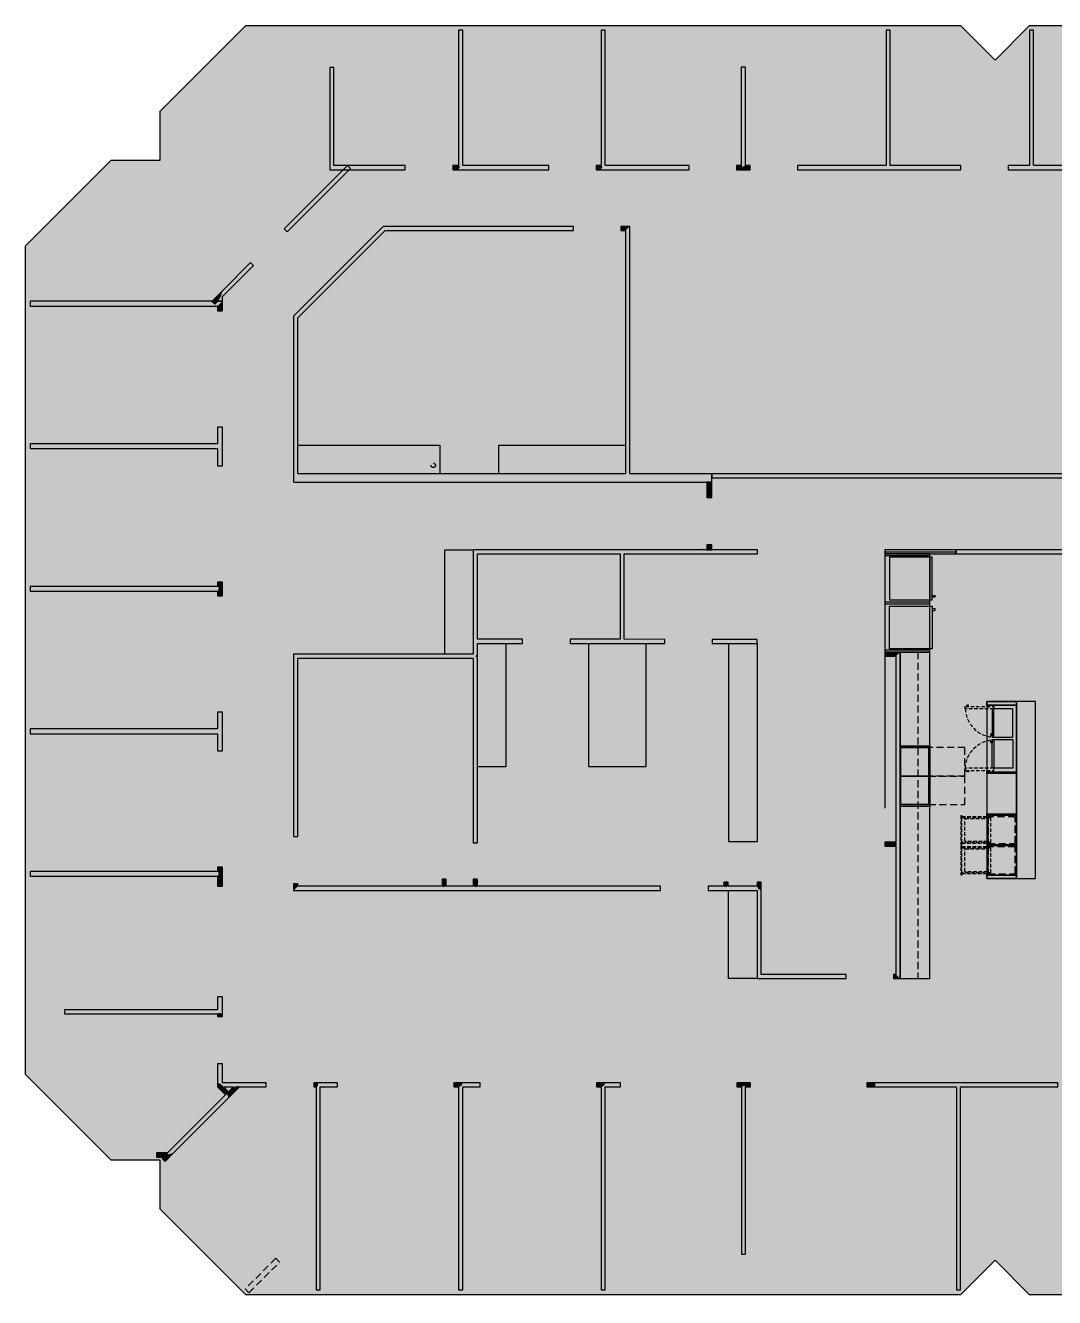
# Model space of a CAD drawing. Header units: inches. Extents: x -185 to 3066, y -860 to 1071.
# Drawn here: x -185 to 682, y 0 to 1071 of the extents above; entities that cross this region are included whole.
import ezdxf

# ---------------------------------------------------------------- set-up
doc = ezdxf.new("R2010")
doc.units = ezdxf.units.IN
doc.header["$LTSCALE"] = 96
doc.header["$MEASUREMENT"] = 0
doc.linetypes.add('Dashed', pattern=[0.75, 0.5, -0.25])
doc.linetypes.add('HIDDEN4', pattern=[0.09375, 0.0625, -0.03125])
for name, color, linetype in [('A-Flor-Case-Exst', 235, 'Continuous'), ('A-Flor-Case-Neww', 3, 'Continuous'), ('A-Flor-Eqpm', 94, 'Continuous'), ('A-hatch', 253, 'Continuous'), ('A-Wall-Demo', 7, 'HIDDEN4'), ('A-Wall-Exst', 3, 'Continuous'), ('A-Wall-Patt', 1, 'Continuous')]:
    doc.layers.add(name, color=color, linetype=linetype)
doc.layers.add('Furniture-Main', color=43, linetype='Continuous', lineweight=15)
doc.linetypes.add('FENCELINE2', pattern='A,0.25,-0.1,[132,ltypeshp.shx,S=0.1,R=0,X=-0.1,Y=0],-0.1,1', length=1.45)

# ---------------------------------------------------------------- blocks, each defined once
blk = doc.blocks.new('equip_dishwasher')
at = {"color": 15, "linetype": 'HIDDEN4'}
blk.add_lwpolyline([(12, 23.5), (12, 54), (-12, 54), (-12, 23.5)], close=True, dxfattribs=at)
at = {"linetype": 'Dashed'}
blk.add_lwpolyline([(-12, 23.5), (12, 23.5), (12, 0), (-12, 0)], close=True, dxfattribs=at)
blk.add_lwpolyline([(-11.5, 23.5), (-11.5, 24.5), (11.5, 24.5), (11.5, 23.5)], dxfattribs=at)
blk = doc.blocks.new('equip_microwave')
blk.add_line((-11, 16), (13, 16))
at = {"color": 15, "linetype": 'HIDDEN4', "ltscale": 0.5}
blk.add_lwpolyline([(15, 16), (13, 16), (13, 40), (15, 40)], close=True, dxfattribs=at)
blk.add_lwpolyline([(15.9, 38.7), (15, 38.7), (15, 37.2), (15.9, 37.2, 0.355757)], format="xyb", close=True, dxfattribs=at)
blk.add_lwpolyline([(-11, 0), (13, 0), (13, 17.5), (-11, 17.5)], close=True)
blk.add_lwpolyline([(-9.8, 18.4), (-9.8, 17.5), (-8.2, 17.5), (-8.2, 18.4, 0.355757)], format="xyb", close=True)
blk.add_arc((14, 15), 25, 92.2357, 177.7643, dxfattribs=at)
blk = doc.blocks.new('TR BUYGREEN 26GAL')
at = {"color": 15, "linetype": 'HIDDEN4', "ltscale": 0.5}
for p, q in [((343.8, 922.2), (344.8, 922.2)), ((343.8, 922.2), (343.8, 897.7)), ((344.8, 922.2), (344.8, 921.2)), ((365.8, 921.2), (344.8, 921.2)), ((343.8, 897.7), (344.8, 897.7)), ((344.8, 898.7), (344.8, 897.7)), ((365.8, 898.7), (344.8, 898.7))]:
    blk.add_line(p, q, dxfattribs=at)
blk.add_lwpolyline([(344.8, 920.4), (368.8, 920.4), (368.8, 899.4), (344.8, 899.4)], close=True, dxfattribs=at)
blk.add_lwpolyline([(347.6, 919.7), (366.3, 919.7, -0.414214), (366.7, 919.3), (366.7, 900.6, -0.414214), (366.3, 900.2), (347.6, 900.2, -0.414214), (347.2, 900.6), (347.2, 919.3, -0.414214)], format="xyb", close=True, dxfattribs=at)
at = {"linetype": 'HIDDEN4'}
blk.add_lwpolyline([(366.8, 921.2), (366.8, 898.7), (389.8, 898.7), (389.8, 921.2)], close=True, dxfattribs=at)
at = {"layer": 'DefPoints'}
blk.add_lwpolyline([(365.8, 922.2), (365.8, 897.7), (390.8, 897.7), (390.8, 922.2)], close=True, dxfattribs=at)
blk = doc.blocks.new('equip_ref_single')
blk.add_line((3.6, 34), (39.4, 34))
blk.add_lwpolyline([(3.6, 0), (39.4, 0), (39.4, 36), (3.6, 36)], close=True)
blk.add_lwpolyline([(35.8, 36), (35.8, 37.9, -1), (37.3, 37.9), (37.3, 36)], format="xyb")
blk = doc.blocks.new('*U64')
at = {"layer": 'A-Wall-Patt', "linetype": 'Continuous', "lineweight": -3}
for points in [[(0, 4), (0, 0), (4, 0), (4, 4)], [(44, 4), (44, 0), (57, 0), (57, 4)]]:
    blk.add_hatch(color=5, dxfattribs=at).paths.add_polyline_path(points, flags=0)
at = {"layer": 'A-Wall-Exst', "color": 3, "linetype": 'Continuous', "lineweight": -3}
for p, q in [((0, 4), (0, 0)), ((4, 4), (0, 4)), ((0, 0), (4, 0)), ((4, 0), (4, 4)), ((44, 4), (44, 0)), ((57, 4), (44, 4)), ((44, 0), (57, 0)), ((57, 0), (57, 4))]:
    blk.add_line(p, q, dxfattribs=at)
blk = doc.blocks.new('*U65')
at = {"layer": 'A-Wall-Patt', "linetype": 'Continuous', "lineweight": -3}
blk.add_hatch(color=5, dxfattribs=at).paths.add_polyline_path([(0, 3.5), (0, 0), (114, 0), (114.9, 1.2), (114, 3.5)], flags=0)
at = {"layer": 'A-Wall-Exst', "color": 3, "linetype": 'Continuous', "lineweight": -3}
for p, q in [((0, 3.5), (0, 0)), ((114, 3.5), (0, 3.5)), ((0, 0), (114, 0))]:
    blk.add_line(p, q, dxfattribs=at)
blk = doc.blocks.new('*U66')
at = {"layer": 'A-Wall-Patt', "linetype": 'Continuous', "lineweight": -3}
blk.add_hatch(color=5, dxfattribs=at).paths.add_polyline_path([(0, 3.5), (0, 0), (114, 0), (114.9, 1.2), (114, 3.5)], flags=0)
at = {"layer": 'A-Wall-Exst', "color": 3, "linetype": 'Continuous', "lineweight": -3}
for p, q in [((0, 3.5), (0, 0)), ((114, 3.5), (0, 3.5)), ((0, 0), (114, 0))]:
    blk.add_line(p, q, dxfattribs=at)
blk = doc.blocks.new('*U67')
at = {"layer": 'A-Wall-Patt', "linetype": 'Continuous', "lineweight": -3}
blk.add_hatch(color=5, dxfattribs=at).paths.add_polyline_path([(1.4, 3.5), (0, 0), (139.8, 0), (132.8, 3.5)], flags=0)
at = {"layer": 'A-Wall-Exst', "color": 3, "linetype": 'Continuous', "lineweight": -3}
for p, q in [((132.8, 3.5), (1.4, 3.5)), ((0, 0), (139.8, 0))]:
    blk.add_line(p, q, dxfattribs=at)
blk = doc.blocks.new('*U68')
at = {"layer": 'A-Wall-Patt', "linetype": 'Continuous', "lineweight": -3}
for points in [[(0, 7), (0, 0), (68.9, 0), (70.1, 2), (68.9, 7)], [(68.9, 7), (70.1, 2), (72.4, 0), (348.5, 0), (352, 7)]]:
    blk.add_hatch(color=5, dxfattribs=at).paths.add_polyline_path(points, flags=0)
at = {"layer": 'A-Wall-Exst', "color": 3, "linetype": 'Continuous', "lineweight": -3}
for p, q in [((0, 7), (0, 0)), ((68.9, 7), (0, 7)), ((0, 0), (68.9, 0)), ((352, 7), (68.9, 7)), ((72.4, 0), (348.5, 0))]:
    blk.add_line(p, q, dxfattribs=at)
blk = doc.blocks.new('*U86')
at = {"layer": 'A-Wall-Patt', "linetype": 'Continuous', "lineweight": -3}
blk.add_hatch(color=5, dxfattribs=at).paths.add_polyline_path([(0, 3.5), (0, 0), (82.8, 0), (83.7, 1.2), (82.8, 3.5)], flags=0)
at = {"layer": 'A-Wall-Exst', "color": 3, "linetype": 'Continuous', "lineweight": -3}
for p, q in [((0, 3.5), (0, 0)), ((82.8, 3.5), (0, 3.5)), ((0, 0), (82.8, 0))]:
    blk.add_line(p, q, dxfattribs=at)
blk = doc.blocks.new('*U87')
at = {"layer": 'A-Wall-Patt', "linetype": 'Continuous', "lineweight": -3}
blk.add_hatch(color=5, dxfattribs=at).paths.add_polyline_path([(0, 3.5), (0, 0), (114, 0), (114.9, 1.2), (114, 3.5)], flags=0)
at = {"layer": 'A-Wall-Exst', "color": 3, "linetype": 'Continuous', "lineweight": -3}
for p, q in [((0, 3.5), (0, 0)), ((114, 3.5), (0, 3.5)), ((0, 0), (114, 0))]:
    blk.add_line(p, q, dxfattribs=at)
blk = doc.blocks.new('*U88')
at = {"layer": 'A-Wall-Patt', "linetype": 'Continuous', "lineweight": -3}
blk.add_hatch(color=5, dxfattribs=at).paths.add_polyline_path([(0, 3.5), (0, 0), (114, 0), (114.9, 1.2), (114, 3.5)], flags=0)
at = {"layer": 'A-Wall-Exst', "color": 3, "linetype": 'Continuous', "lineweight": -3}
for p, q in [((0, 3.5), (0, 0)), ((114, 3.5), (0, 3.5)), ((0, 0), (114, 0))]:
    blk.add_line(p, q, dxfattribs=at)
blk = doc.blocks.new('*U89')
at = {"layer": 'A-Wall-Demo', "color": 7, "linetype": 'HIDDEN4', "lineweight": -3}
for p, q in [((0, 3.5), (0, 0)), ((0.5, 3.5), (0, 3.5)), ((0, 0), (4, 0))]:
    blk.add_line(p, q, dxfattribs=at)
blk = doc.blocks.new('*U90')
at = {"layer": 'A-Wall-Patt', "linetype": 'Continuous', "lineweight": -3}
blk.add_hatch(color=5, dxfattribs=at).paths.add_polyline_path([(1.4, 3.5), (0, 0), (106.8, 0), (105.3, 3.5)], flags=0)
at = {"layer": 'A-Wall-Exst', "color": 3, "linetype": 'Continuous', "lineweight": -3}
for p, q in [((0, 0), (106.8, 0)), ((105.3, 3.5), (1.4, 3.5))]:
    blk.add_line(p, q, dxfattribs=at)
blk = doc.blocks.new('*U91')
at = {"layer": 'A-Wall-Patt', "linetype": 'Continuous', "lineweight": -3}
for points in [[(0, 3.5), (0, 0), (75.5, 0), (75.5, 3.5)], [(115.5, 3.5), (115.5, 0), (149, 0), (153.2, 2.5), (152.5, 3.5)], [(157.4, 3.5), (153.2, 2.5), (149, 0), (161.7, 0), (161.7, 3.5)]]:
    blk.add_hatch(color=5, dxfattribs=at).paths.add_polyline_path(points, flags=0)
at = {"layer": 'A-Wall-Exst', "color": 3, "linetype": 'Continuous', "lineweight": -3}
for p, q in [((0, 3.5), (0, 0)), ((75.5, 3.5), (0, 3.5)), ((75.5, 0), (75.5, 3.5)), ((115.5, 3.5), (115.5, 0)), ((152.5, 3.5), (115.5, 3.5)), ((115.5, 0), (149, 0)), ((149, 0), (161.7, 0)), ((161.7, 3.5), (157.4, 3.5)), ((161.7, 0), (161.7, 3.5)), ((0, 0), (75.5, 0))]:
    blk.add_line(p, q, dxfattribs=at)
blk = doc.blocks.new('*U93')
at = {"layer": 'A-Wall-Patt', "linetype": 'Continuous', "lineweight": -3}
for points in [[(0, 3.5), (-1.2, 2.6), (0, 0), (128.6, 0), (128.6, 3.5)], [(168.6, 3.5), (168.6, 0), (172.6, 0), (174.9, 0.9), (176.1, 3.5)], [(176.1, 3.5), (174.9, 0.9), (176.1, 0), (180.1, 0), (180.1, 3.5)], [(220.1, 3.5), (220.1, 0), (291.1, 0), (293.4, 0.9), (294.6, 3.5)], [(294.6, 3.5), (293.4, 0.9), (294.6, 0), (298.6, 0), (298.6, 3.5)], [(338.6, 3.5), (338.6, 0), (412.2, 0), (414.6, 0.9), (415.7, 3.5)], [(415.7, 3.5), (414.6, 0.9), (415.7, 0), (488.2, 0), (488.2, 3.5)], [(528.2, 3.5), (528.2, 0), (532.2, 0), (534.6, 0.9), (535.7, 3.5)], [(535.7, 3.5), (534.6, 0.9), (535.7, 0), (539.7, 0), (539.7, 3.5)], [(579.7, 3.5), (579.7, 0), (652.2, 0), (654.6, 0.9), (655.7, 3.5)], [(655.7, 3.5), (654.6, 0.9), (655.7, 0), (659.7, 0), (659.7, 3.5)], [(699.7, 3.5), (699.7, 0), (772.2, 0), (774.6, 0.9), (775.7, 3.5)], [(775.7, 3.5), (774.6, 0.9), (775.7, 0), (849.3, 0), (849.3, 3.5)], [(889.3, 3.5), (889.3, 0), (893.3, 0), (895.7, 0.9), (896.8, 3.5)], [(896.8, 3.5), (895.7, 0.9), (896.8, 0), (900.8, 0), (900.8, 3.5)], [(940.8, 3.5), (940.8, 0), (1011.5, 0), (1013.8, 0.9), (1015, 3.5)], [(1015, 3.5), (1013.8, 0.9), (1015, 0), (1032.8, 0), (1032.8, 3.5)], [(1072.8, 3.5), (1072.8, 0), (1132.2, 0), (1134.6, 0.9), (1135.7, 3.5)], [(1135.7, 3.5), (1134.6, 0.9), (1135.7, 0), (1210.2, 0), (1210.2, 3.5)], [(1250.2, 3.5), (1250.2, 0), (1254.2, 0), (1256.5, 0.9), (1257.7, 3.5)], [(1257.7, 3.5), (1256.5, 0.9), (1257.7, 0), (1261.7, 0), (1261.7, 3.5)], [(1301.7, 3.5), (1301.7, 0), (1372.3, 0), (1374.6, 0.9), (1375.8, 3.5)], [(1375.8, 3.5), (1374.6, 0.9), (1375.8, 0), (1379.8, 0), (1379.8, 3.5)], [(1419.8, 3.5), (1419.8, 0), (1492.3, 0), (1494.6, 0.9), (1495.8, 3.5)], [(1495.8, 3.5), (1494.6, 0.9), (1495.8, 0), (1500.7, 0), (1500.7, 3.5)], [(1540.7, 3.5), (1540.7, 0), (1600.8, 0), (1604.3, 3.5)]]:
    blk.add_hatch(color=5, dxfattribs=at).paths.add_polyline_path(points, flags=0)
at = {"layer": 'A-Wall-Exst', "color": 3, "linetype": 'Continuous', "lineweight": -3}
for p, q in [((128.6, 3.5), (0, 3.5)), ((0, 0), (128.6, 0)), ((128.6, 0), (128.6, 3.5)), ((168.6, 3.5), (168.6, 0)), ((176.1, 3.5), (168.6, 3.5)), ((168.6, 0), (172.6, 0)), ((180.1, 3.5), (176.1, 3.5)), ((176.1, 0), (180.1, 0)), ((180.1, 0), (180.1, 3.5)), ((220.1, 3.5), (220.1, 0)), ((294.6, 3.5), (220.1, 3.5)), ((220.1, 0), (291.1, 0)), ((298.6, 3.5), (294.6, 3.5)), ((294.6, 0), (298.6, 0)), ((298.6, 0), (298.6, 3.5)), ((338.6, 3.5), (338.6, 0)), ((415.7, 3.5), (338.6, 3.5)), ((338.6, 0), (412.2, 0)), ((488.2, 3.5), (415.7, 3.5)), ((415.7, 0), (488.2, 0)), ((488.2, 0), (488.2, 3.5)), ((528.2, 3.5), (528.2, 0)), ((535.7, 3.5), (528.2, 3.5)), ((528.2, 0), (532.2, 0)), ((539.7, 3.5), (535.7, 3.5)), ((535.7, 0), (539.7, 0)), ((539.7, 0), (539.7, 3.5)), ((579.7, 3.5), (579.7, 0)), ((655.7, 3.5), (579.7, 3.5)), ((579.7, 0), (652.2, 0)), ((659.7, 3.5), (655.7, 3.5)), ((659.7, 0), (659.7, 3.5)), ((699.7, 3.5), (699.7, 0)), ((775.7, 3.5), (699.7, 3.5)), ((699.7, 0), (772.2, 0)), ((849.3, 3.5), (775.7, 3.5)), ((775.7, 0), (849.3, 0)), ((849.3, 0), (849.3, 3.5)), ((889.3, 3.5), (889.3, 0)), ((896.8, 3.5), (889.3, 3.5)), ((889.3, 0), (893.3, 0)), ((900.8, 3.5), (896.8, 3.5)), ((896.8, 0), (900.8, 0)), ((900.8, 0), (900.8, 3.5)), ((940.8, 3.5), (940.8, 0)), ((1015, 3.5), (940.8, 3.5)), ((940.8, 0), (1011.5, 0)), ((1032.8, 3.5), (1015, 3.5)), ((1015, 0), (1032.8, 0)), ((1032.8, 0), (1032.8, 3.5)), ((1072.8, 3.5), (1072.8, 0)), ((1135.7, 3.5), (1072.8, 3.5)), ((1072.8, 0), (1132.2, 0)), ((1210.2, 3.5), (1135.7, 3.5)), ((1135.7, 0), (1210.2, 0)), ((1210.2, 0), (1210.2, 3.5)), ((1250.2, 3.5), (1250.2, 0)), ((1257.7, 3.5), (1250.2, 3.5)), ((1250.2, 0), (1254.2, 0)), ((1261.7, 3.5), (1257.7, 3.5)), ((1257.7, 0), (1261.7, 0)), ((1261.7, 0), (1261.7, 3.5)), ((1301.7, 3.5), (1301.7, 0)), ((1375.8, 3.5), (1301.7, 3.5)), ((1301.7, 0), (1372.3, 0)), ((1379.8, 3.5), (1375.8, 3.5)), ((1375.8, 0), (1379.8, 0)), ((1379.8, 0), (1379.8, 3.5)), ((1419.8, 3.5), (1419.8, 0)), ((1495.8, 3.5), (1419.8, 3.5)), ((1419.8, 0), (1492.3, 0)), ((1500.7, 3.5), (1495.8, 3.5)), ((1495.8, 0), (1500.7, 0)), ((1500.7, 0), (1500.7, 3.5)), ((1540.7, 3.5), (1540.7, 0)), ((1604.3, 3.5), (1540.7, 3.5)), ((1540.7, 0), (1600.8, 0)), ((655.7, 0), (659.7, 0))]:
    blk.add_line(p, q, dxfattribs=at)
blk = doc.blocks.new('*U95')
at = {"layer": 'A-Wall-Patt', "linetype": 'Continuous', "lineweight": -3}
blk.add_hatch(color=5, dxfattribs=at).paths.add_polyline_path([(0, 3.5), (-2, 1.2), (0, 0), (208.3, 0), (204.8, 3.5)], flags=0)
at = {"layer": 'A-Wall-Exst', "color": 3, "linetype": 'Continuous', "lineweight": -3}
for p, q in [((204.8, 3.5), (0, 3.5)), ((0, 0), (208.3, 0))]:
    blk.add_line(p, q, dxfattribs=at)
blk = doc.blocks.new('*U96')
at = {"layer": 'A-Wall-Patt', "linetype": 'Continuous', "lineweight": -3}
for points in [[(3.5, 3.5), (0, 0), (7.5, 0), (7.5, 3.5)], [(47.5, 3.5), (47.5, 0), (207.6, 0), (206.2, 3.5)]]:
    blk.add_hatch(color=5, dxfattribs=at).paths.add_polyline_path(points, flags=0)
at = {"layer": 'A-Wall-Exst', "color": 3, "linetype": 'Continuous', "lineweight": -3}
for p, q in [((0, 0), (7.5, 0)), ((7.5, 3.5), (3.5, 3.5)), ((7.5, 0), (7.5, 3.5)), ((47.5, 3.5), (47.5, 0)), ((206.2, 3.5), (47.5, 3.5)), ((47.5, 0), (207.6, 0))]:
    blk.add_line(p, q, dxfattribs=at)
blk = doc.blocks.new('*U97')
at = {"layer": 'A-Wall-Patt', "linetype": 'Continuous', "lineweight": -3}
blk.add_hatch(color=5, dxfattribs=at).paths.add_polyline_path([(-3.5, 3.5), (0, 0), (82.555125, 0), (82.555125, 3.5)], flags=0)
at = {"layer": 'A-Wall-Exst', "color": 3, "linetype": 'Continuous', "lineweight": -3}
for p, q in [((82.555125, 3.5), (-3.5, 3.5)), ((0, 0), (82.555125, 0)), ((82.555125, 0), (82.555125, 3.5))]:
    blk.add_line(p, q, dxfattribs=at)
blk = doc.blocks.new('*U127')
at = {"layer": 'A-Wall-Exst', "color": 6, "linetype": 'Continuous', "lineweight": -3}
for p, q in [((0, 3.5), (0, 0)), ((60.2, 3.5), (0, 3.5)), ((60.2, 0), (60.2, 3.5)), ((0, 0), (60.2, 0))]:
    blk.add_line(p, q, dxfattribs=at)
at = {"layer": 'A-Wall-Patt', "color": 2, "linetype": 'FENCELINE2', "lineweight": -3, "ltscale": 0.075}
blk.add_line((0, 1.7), (60.2, 1.7), dxfattribs=at)
blk = doc.blocks.new('*U136')
at = {"layer": 'A-Wall-Patt', "linetype": 'Continuous', "lineweight": -3}
for points in [[(3.5, 3.5), (0, 0), (204, 0), (205.8, 1.8), (204, 3.5)], [(207.5, 3.5), (205.8, 1.8), (207.5, 0), (451.7, 0), (451.7, 3.5)]]:
    blk.add_hatch(color=5, dxfattribs=at).paths.add_polyline_path(points, flags=0)
at = {"layer": 'A-Wall-Exst', "color": 3, "linetype": 'Continuous', "lineweight": -3}
for p, q in [((0, 0), (204, 0)), ((204, 3.5), (3.5, 3.5)), ((451.7, 3.5), (207.5, 3.5)), ((207.5, 0), (451.7, 0)), ((451.7, 0), (451.7, 3.5))]:
    blk.add_line(p, q, dxfattribs=at)
blk = doc.blocks.new('*U140')
at = {"layer": 'A-Wall-Patt', "linetype": 'Continuous', "lineweight": -3}
blk.add_hatch(color=5, dxfattribs=at).paths.add_polyline_path([(0, 3.5), (0, 0), (998.125, 0), (998.125, 3.5)], flags=0)
at = {"layer": 'A-Wall-Exst', "color": 3, "linetype": 'Continuous', "lineweight": -3}
for p, q in [((0, 3.5), (0, 0)), ((998.125, 3.5), (0, 3.5)), ((0, 0), (998.125, 0)), ((998.125, 0), (998.125, 3.5))]:
    blk.add_line(p, q, dxfattribs=at)
blk = doc.blocks.new('*U143')
at = {"layer": 'A-Wall-Patt', "linetype": 'Continuous', "lineweight": -3}
blk.add_hatch(color=5, dxfattribs=at).paths.add_polyline_path([(3.5, 3.5), (0, 0), (9.5, 0), (10.3, 1.2), (9.5, 3.5)], flags=0)
at = {"layer": 'A-Wall-Exst', "color": 3, "linetype": 'Continuous', "lineweight": -3}
for p, q in [((0, 0), (9.5, 0)), ((9.5, 3.5), (3.5, 3.5))]:
    blk.add_line(p, q, dxfattribs=at)
blk = doc.blocks.new('*U144')
at = {"layer": 'A-Wall-Patt', "linetype": 'Continuous', "lineweight": -3}
blk.add_hatch(color=5, dxfattribs=at).paths.add_polyline_path([(0, 0), (0, -3.5), (5.8, -3.5), (9.4, -1.2), (9.3, 0)], flags=0)
at = {"layer": 'A-Wall-Exst', "color": 3, "linetype": 'Continuous', "lineweight": -3}
for p, q in [((0, 0), (0, -3.5)), ((9.3, 0), (0, 0)), ((0, -3.5), (5.8, -3.5))]:
    blk.add_line(p, q, dxfattribs=at)
blk = doc.blocks.new('*U145')
at = {"layer": 'A-Wall-Patt', "linetype": 'Continuous', "lineweight": -3}
for points in [[(0, 3.5), (0, 0), (10, 0), (5.9, 2.5), (1.6, 3.5)], [(6.5, 3.5), (5.9, 2.5), (10, 0), (75.7, 0), (76.8, 2.6), (75.7, 3.5)], [(79.2, 3.5), (76.8, 2.6), (75.7, 0), (88.6, 0), (88.8, 1.2), (85.2, 3.5)]]:
    blk.add_hatch(color=5, dxfattribs=at).paths.add_polyline_path(points, flags=0)
at = {"layer": 'A-Wall-Exst', "color": 3, "linetype": 'Continuous', "lineweight": -3}
for p, q in [((0, 3.5), (0, 0)), ((1.6, 3.5), (0, 3.5)), ((0, 0), (10, 0)), ((75.7, 3.5), (6.5, 3.5)), ((10, 0), (75.7, 0)), ((75.7, 0), (88.6, 0)), ((85.2, 3.5), (79.2, 3.5))]:
    blk.add_line(p, q, dxfattribs=at)
blk = doc.blocks.new('*U146')
at = {"layer": 'A-Wall-Patt', "linetype": 'Continuous', "lineweight": -3}
for points in [[(0, 3.5), (0, 0), (16.3, 0), (16.3, 2.6), (14.5, 3.5)], [(18, 3.5), (16.3, 2.6), (16.3, 0), (20, 0), (20, 3.5)], [(60, 3.5), (60, 0), (79, 0), (83.2, 2.5), (82.5, 3.5)], [(87.5, 3.5), (83.2, 2.5), (79, 0), (96.9, 0), (97.9, 1.2), (95.9, 3.5)]]:
    blk.add_hatch(color=5, dxfattribs=at).paths.add_polyline_path(points, flags=0)
at = {"layer": 'A-Wall-Exst', "color": 3, "linetype": 'Continuous', "lineweight": -3}
for p, q in [((0, 3.5), (0, 0)), ((14.5, 3.5), (0, 3.5)), ((0, 0), (16.3, 0)), ((20, 3.5), (18, 3.5)), ((20, 0), (20, 3.5)), ((60, 3.5), (60, 0)), ((82.5, 3.5), (60, 3.5)), ((95.9, 3.5), (87.5, 3.5)), ((16.3, 0), (20, 0)), ((60, 0), (79, 0)), ((79, 0), (96.9, 0))]:
    blk.add_line(p, q, dxfattribs=at)
blk = doc.blocks.new('*U147')
at = {"layer": 'A-Wall-Patt', "linetype": 'Continuous', "lineweight": -3}
for points in [[(0, 0), (0, -4), (11, -4), (13.3, -3), (14.5, 0)], [(14.5, 0), (13.3, -3), (14.5, -4), (16.5, -4), (16.5, 0)], [(56.5, 0), (56.5, -4), (72.4, -4), (73.6, -1), (72.4, 0)], [(75.9, 1), (73.6, -1), (72.4, -4), (75.9, -4), (75.9, 1)]]:
    blk.add_hatch(color=5, dxfattribs=at).paths.add_polyline_path(points, flags=0)
at = {"layer": 'A-Wall-Exst', "color": 3, "linetype": 'Continuous', "lineweight": -3}
for p, q in [((0, 0), (0, -4)), ((14.5, 0), (0, 0)), ((16.5, 0), (14.5, 0)), ((16.5, -4), (16.5, 0)), ((56.5, 0), (56.5, -4)), ((72.4, 0), (56.5, 0)), ((0, -4), (11, -4)), ((14.5, -4), (16.5, -4)), ((56.5, -4), (72.4, -4)), ((72.4, -4), (75.9, -4))]:
    blk.add_line(p, q, dxfattribs=at)
blk = doc.blocks.new('*U148')
at = {"layer": 'A-Wall-Patt', "linetype": 'Continuous', "lineweight": -3}
blk.add_hatch(color=5, dxfattribs=at).paths.add_polyline_path([(0, 1.75), (0, -1.75), (171, -1.75), (171.875, 0), (171, 1.75)], flags=0)
at = {"layer": 'A-Wall-Exst', "color": 3, "linetype": 'Continuous', "lineweight": -3}
for p, q in [((0, 1.75), (0, -1.75)), ((171, 1.75), (0, 1.75)), ((0, -1.75), (171, -1.75))]:
    blk.add_line(p, q, dxfattribs=at)
blk = doc.blocks.new('*U149')
at = {"layer": 'A-Wall-Patt', "linetype": 'Continuous', "lineweight": -3}
blk.add_hatch(color=5, dxfattribs=at).paths.add_polyline_path([(0, 3.5), (0, 0), (9.5, 0), (10.4, 1.2), (9.5, 3.5)], flags=0)
at = {"layer": 'A-Wall-Exst', "color": 3, "linetype": 'Continuous', "lineweight": -3}
for p, q in [((0, 3.5), (0, 0)), ((9.5, 3.5), (0, 3.5)), ((0, 0), (9.5, 0))]:
    blk.add_line(p, q, dxfattribs=at)
blk = doc.blocks.new('*U150')
at = {"layer": 'A-Wall-Patt', "linetype": 'Continuous', "lineweight": -3}
for points in [[(0, 0), (0, -3.5), (3.6, -3.5), (5.9, -2.6), (7.1, 0)], [(7.1, 0), (5.9, -2.6), (7.1, -3.5), (81.3, -3.5), (77.8, 0)]]:
    blk.add_hatch(color=5, dxfattribs=at).paths.add_polyline_path(points, flags=0)
at = {"layer": 'A-Wall-Exst', "color": 3, "linetype": 'Continuous', "lineweight": -3}
for p, q in [((0, 0), (0, -3.5)), ((7.1, 0), (0, 0)), ((77.8, 0), (7.1, 0)), ((0, -3.5), (3.6, -3.5)), ((7.1, -3.5), (81.3, -3.5))]:
    blk.add_line(p, q, dxfattribs=at)
blk = doc.blocks.new('*U151')
at = {"layer": 'A-Wall-Patt', "linetype": 'Continuous', "lineweight": -3}
blk.add_hatch(color=5, dxfattribs=at).paths.add_polyline_path([(0, 3.5), (0, 0), (3.6, 0), (4.4, 1.2), (3.6, 3.5)], flags=0)
at = {"layer": 'A-Wall-Exst', "color": 3, "linetype": 'Continuous', "lineweight": -3}
for p, q in [((0, 3.5), (0, 0)), ((3.6, 3.5), (0, 3.5)), ((0, 0), (3.6, 0))]:
    blk.add_line(p, q, dxfattribs=at)
blk = doc.blocks.new('*U156')
at = {"layer": 'A-Wall-Patt', "linetype": 'Continuous', "lineweight": -3}
for points in [[(0, 0), (3.5, -3.5), (5.5, -3.5), (5.5, 0)], [(45.5, 0), (45.5, -3.5), (195.5, -3.5), (199, 0)]]:
    blk.add_hatch(color=5, dxfattribs=at).paths.add_polyline_path(points, flags=0)
at = {"layer": 'A-Wall-Exst', "color": 3, "linetype": 'Continuous', "lineweight": -3}
for p, q in [((5.5, 0), (0, 0)), ((5.5, -3.5), (5.5, 0)), ((45.5, 0), (45.5, -3.5)), ((199, 0), (45.5, 0)), ((3.5, -3.5), (5.5, -3.5)), ((45.5, -3.5), (195.5, -3.5))]:
    blk.add_line(p, q, dxfattribs=at)
blk = doc.blocks.new('*U157')
at = {"layer": 'A-Wall-Patt', "linetype": 'Continuous', "lineweight": -3}
for points in [[(0, 3.5), (0, 0), (0, 0), (1.8, 1.8), (0, 3.5)], [(3.5, 3.5), (1.8, 1.8), (3.5, 0), (154.8, 0), (151.3, 3.5)]]:
    blk.add_hatch(color=5, dxfattribs=at).paths.add_polyline_path(points, flags=0)
at = {"layer": 'A-Wall-Exst', "color": 3, "linetype": 'Continuous', "lineweight": -3}
for p, q in [((0, 3.5), (0, 0)), ((0, 3.5), (0, 3.5)), ((0, 0), (0, 0)), ((151.3, 3.5), (3.5, 3.5)), ((3.5, 0), (154.8, 0))]:
    blk.add_line(p, q, dxfattribs=at)
blk = doc.blocks.new('*U158')
at = {"layer": 'A-Wall-Patt', "linetype": 'Continuous', "lineweight": -3}
for points in [[(0, 0), (3.5, -3.5), (5.5, -3.5), (5.5, 0)], [(45.5, 0), (45.5, -3.5), (117, -3.5), (120.5, 0)]]:
    blk.add_hatch(color=5, dxfattribs=at).paths.add_polyline_path(points, flags=0)
at = {"layer": 'A-Wall-Exst', "color": 3, "linetype": 'Continuous', "lineweight": -3}
for p, q in [((5.5, 0), (0, 0)), ((5.5, -3.5), (5.5, 0)), ((45.5, 0), (45.5, -3.5)), ((120.5, 0), (45.5, 0)), ((3.5, -3.5), (5.5, -3.5)), ((45.5, -3.5), (117, -3.5))]:
    blk.add_line(p, q, dxfattribs=at)
blk = doc.blocks.new('*U159')
at = {"layer": 'A-Wall-Patt', "linetype": 'Continuous', "lineweight": -3}
for points in [[(0, 0), (3.5, -3.5), (160, -3.5), (162.3, -2.6), (163.5, 0)], [(163.5, 0), (162.3, -2.6), (163.5, -3.5), (271.5, -3.5), (275, 0)]]:
    blk.add_hatch(color=5, dxfattribs=at).paths.add_polyline_path(points, flags=0)
at = {"layer": 'A-Wall-Exst', "color": 3, "linetype": 'Continuous', "lineweight": -3}
for p, q in [((163.5, 0), (0, 0)), ((275, 0), (163.5, 0)), ((3.5, -3.5), (160, -3.5)), ((163.5, -3.5), (271.5, -3.5))]:
    blk.add_line(p, q, dxfattribs=at)
blk = doc.blocks.new('*U160')
at = {"layer": 'A-Wall-Patt', "linetype": 'Continuous', "lineweight": -3}
blk.add_hatch(color=5, dxfattribs=at).paths.add_polyline_path([(0, 0), (0, -3.5), (9.5, -3.5), (13, 0)], flags=0)
at = {"layer": 'A-Wall-Exst', "color": 3, "linetype": 'Continuous', "lineweight": -3}
for p, q in [((0, 0), (0, -3.5)), ((13, 0), (0, 0)), ((0, -3.5), (9.5, -3.5))]:
    blk.add_line(p, q, dxfattribs=at)
blk = doc.blocks.new('*U161')
at = {"layer": 'A-Wall-Patt', "linetype": 'Continuous', "lineweight": -3}
blk.add_hatch(color=5, dxfattribs=at).paths.add_polyline_path([(4, 0), (3, -1.2), (4, -3.5), (133, -3.5), (133, 0)], flags=0)
at = {"layer": 'A-Wall-Exst', "color": 3, "linetype": 'Continuous', "lineweight": -3}
for p, q in [((133, 0), (4, 0)), ((133, -3.5), (133, 0)), ((4, -3.5), (133, -3.5))]:
    blk.add_line(p, q, dxfattribs=at)
blk = doc.blocks.new('*U170')
at = {"layer": 'A-Wall-Patt', "linetype": 'Continuous', "lineweight": -3}
blk.add_hatch(color=5, dxfattribs=at).paths.add_polyline_path([(0, 1.75), (0, -1.75), (171.001125, -1.75), (171.876125, 0), (171.001125, 1.75)], flags=0)
at = {"layer": 'A-Wall-Exst', "color": 3, "linetype": 'Continuous', "lineweight": -3}
for p, q in [((0, 1.75), (0, -1.75)), ((171.001125, 1.75), (0, 1.75)), ((0, -1.75), (171.001125, -1.75))]:
    blk.add_line(p, q, dxfattribs=at)
blk = doc.blocks.new('*U172')
at = {"layer": 'A-Wall-Patt', "linetype": 'Continuous', "lineweight": -3}
for points in [[(0, 3.5), (0, 0), (69, 0), (70.7, 0.9), (70.7, 3.5)], [(70.7, 3.5), (70.7, 0.9), (72.5, 0), (154.5, 0), (154.5, 3.5)], [(252.5, 3.5), (252.5, 0), (260, 0), (260, 3.5)], [(358, 3.5), (358, 0), (369.8, 0), (371.5, 0.9), (371.5, 3.5)], [(371.5, 3.5), (371.5, 0.9), (373.3, 0), (396.3, 0), (396.3, 3.5)], [(494.3, 3.5), (494.3, 0), (501.8, 0), (501.8, 3.5)], [(588.7, 3.5), (588.7, 0), (607.9, 0), (609.7, 0.9), (609.7, 3.5)], [(609.7, 3.5), (609.7, 0.9), (611.4, 0), (625.2, 0), (625.2, 3.5)], [(723.2, 3.5), (723.2, 0), (729.8, 0), (731.5, 0.9), (731.5, 3.5)], [(828.7, 3.5), (828.7, 0), (849.8, 0), (851.5, 0.9), (851.5, 3.5)], [(851.5, 3.5), (851.5, 0.9), (853.3, 0), (883, 0), (883, 3.5)], [(923, 3.5), (923, 0), (933.9, 0), (937.4, 3.5)]]:
    blk.add_hatch(color=5, dxfattribs=at).paths.add_polyline_path(points, flags=0)
at = {"layer": 'A-Wall-Exst', "color": 3, "linetype": 'Continuous', "lineweight": -3}
for p, q in [((0, 3.5), (0, 0)), ((70.7, 3.5), (0, 3.5)), ((0, 0), (69, 0)), ((154.5, 3.5), (70.7, 3.5)), ((72.5, 0), (154.5, 0)), ((154.5, 0), (154.5, 3.5)), ((252.5, 3.5), (252.5, 0)), ((260, 3.5), (252.5, 3.5)), ((252.5, 0), (260, 0)), ((260, 0), (260, 3.5)), ((358, 3.5), (358, 0)), ((371.5, 3.5), (358, 3.5)), ((358, 0), (369.8, 0)), ((396.3, 3.5), (371.5, 3.5)), ((373.3, 0), (396.3, 0)), ((396.3, 0), (396.3, 3.5)), ((494.3, 3.5), (494.3, 0)), ((501.8, 3.5), (494.3, 3.5)), ((494.3, 0), (501.8, 0)), ((501.8, 0), (501.8, 3.5)), ((588.7, 3.5), (588.7, 0)), ((609.7, 3.5), (588.7, 3.5)), ((588.7, 0), (607.9, 0)), ((625.2, 3.5), (609.7, 3.5)), ((611.4, 0), (625.2, 0)), ((625.2, 0), (625.2, 3.5)), ((723.2, 3.5), (723.2, 0)), ((731.5, 3.5), (723.2, 3.5)), ((723.2, 0), (729.8, 0)), ((828.7, 3.5), (828.7, 0)), ((851.5, 3.5), (828.7, 3.5)), ((828.7, 0), (849.8, 0)), ((883, 3.5), (851.5, 3.5)), ((853.3, 0), (883, 0)), ((883, 0), (883, 3.5)), ((923, 3.5), (923, 0)), ((937.4, 3.5), (923, 3.5)), ((923, 0), (933.9, 0))]:
    blk.add_line(p, q, dxfattribs=at)
blk = doc.blocks.new('*U179')
at = {"layer": 'A-Wall-Patt', "linetype": 'Continuous', "lineweight": -3}
for points in [[(3.5, 0), (2.6, -1.2), (3.5, -3.5), (27.9, -3.5), (30.3, -2.6), (31.4, 0)], [(31.4, 0), (30.3, -2.6), (31.4, -3.5), (44.8, -3.5), (44.8, 0)], [(84.8, 0), (84.8, -3.5), (239, -3.5), (240.1, -2.6), (239, 0)], [(239, 0), (240.1, -2.6), (242.5, -3.5), (265.2, -3.5), (267.5, -2.6), (268.7, 0)], [(268.7, 0), (267.5, -2.6), (268.7, -3.5), (390.3, -3.5), (393.8, 0)]]:
    blk.add_hatch(color=5, dxfattribs=at).paths.add_polyline_path(points, flags=0)
at = {"layer": 'A-Wall-Exst', "color": 3, "linetype": 'Continuous', "lineweight": -3}
for p, q in [((31.4, 0), (3.5, 0)), ((44.8, 0), (31.4, 0)), ((44.8, -3.5), (44.8, 0)), ((84.8, 0), (84.8, -3.5)), ((239, 0), (84.8, 0)), ((268.7, 0), (239, 0)), ((393.8, 0), (268.7, 0)), ((3.5, -3.5), (27.9, -3.5)), ((31.4, -3.5), (44.8, -3.5)), ((84.8, -3.5), (239, -3.5)), ((242.5, -3.5), (265.2, -3.5)), ((268.7, -3.5), (390.3, -3.5))]:
    blk.add_line(p, q, dxfattribs=at)
blk = doc.blocks.new('*U180')
at = {"layer": 'A-Wall-Patt', "linetype": 'Continuous', "lineweight": -3}
blk.add_hatch(color=5, dxfattribs=at).paths.add_polyline_path([(0, 3.5), (0, 0), (6, 0), (6.8, 1.2), (6, 3.5)], flags=0)
at = {"layer": 'A-Wall-Exst', "color": 3, "linetype": 'Continuous', "lineweight": -3}
for p, q in [((0, 3.5), (0, 0)), ((6, 3.5), (0, 3.5)), ((0, 0), (6, 0))]:
    blk.add_line(p, q, dxfattribs=at)
blk = doc.blocks.new('*U181')
at = {"layer": 'A-Wall-Patt', "linetype": 'Continuous', "lineweight": -3}
blk.add_hatch(color=5, dxfattribs=at).paths.add_polyline_path([(0, 0), (0, -3.5), (6, -3.5), (6.8, -1.2), (6, 0)], flags=0)
at = {"layer": 'A-Wall-Exst', "color": 3, "linetype": 'Continuous', "lineweight": -3}
for p, q in [((0, 0), (0, -3.5)), ((6, 0), (0, 0)), ((0, -3.5), (6, -3.5))]:
    blk.add_line(p, q, dxfattribs=at)
blk = doc.blocks.new('*U182')
at = {"layer": 'A-Wall-Patt', "linetype": 'Continuous', "lineweight": -3}
for points in [[(0, 0), (-0.9, -1.2), (0, -3.5), (38, -3.5), (38, 0)], [(123.7, 0), (122.6, -0.9), (123.7, -3.5), (157.7, -3.5), (157.7, 0)], [(197.7, 0), (197.7, -3.5), (235.7, -3.5), (235.7, 0)], [(78, 0), (78, -3.5), (123.7, -3.5), (122.6, -0.9), (120.2, 0)]]:
    blk.add_hatch(color=5, dxfattribs=at).paths.add_polyline_path(points, flags=0)
at = {"layer": 'A-Wall-Exst', "color": 3, "linetype": 'Continuous', "lineweight": -3}
for p, q in [((38, 0), (0, 0)), ((38, -3.5), (38, 0)), ((157.7, 0), (123.7, 0)), ((157.7, -3.5), (157.7, 0)), ((197.7, 0), (197.7, -3.5)), ((235.7, 0), (197.7, 0)), ((235.7, -3.5), (235.7, 0)), ((0, -3.5), (38, -3.5)), ((78, 0), (78, -3.5)), ((120.2, 0), (78, 0)), ((78, -3.5), (123.7, -3.5)), ((123.7, -3.5), (157.7, -3.5)), ((197.7, -3.5), (235.7, -3.5))]:
    blk.add_line(p, q, dxfattribs=at)
blk = doc.blocks.new('*U183')
at = {"layer": 'A-Wall-Patt', "linetype": 'Continuous', "lineweight": -3}
blk.add_hatch(color=5, dxfattribs=at).paths.add_polyline_path([(3.5, 0), (2.6, -1.2), (3.5, -3.5), (75.5, -3.5), (76.4, -1.2), (75.5, 0)], flags=0)
at = {"layer": 'A-Wall-Exst', "color": 3, "linetype": 'Continuous', "lineweight": -3}
for p, q in [((75.5, 0), (3.5, 0)), ((3.5, -3.5), (75.5, -3.5))]:
    blk.add_line(p, q, dxfattribs=at)
blk = doc.blocks.new('*U184')
at = {"layer": 'A-Wall-Patt', "linetype": 'Continuous', "lineweight": -3}
for points in [[(0, 3.5), (0, 0), (112.1, 0), (113.3, 2.6), (112.1, 3.5)], [(115.6, 3.5), (113.3, 2.6), (112.1, 0), (239.3, 0), (235.8, 3.5)]]:
    blk.add_hatch(color=5, dxfattribs=at).paths.add_polyline_path(points, flags=0)
at = {"layer": 'A-Wall-Exst', "color": 3, "linetype": 'Continuous', "lineweight": -3}
for p, q in [((0, 3.5), (0, 0)), ((112.1, 3.5), (0, 3.5)), ((0, 0), (112.1, 0)), ((112.1, 0), (239.3, 0)), ((235.8, 3.5), (115.6, 3.5))]:
    blk.add_line(p, q, dxfattribs=at)
blk = doc.blocks.new('*U185')
at = {"layer": 'A-Wall-Patt', "linetype": 'Continuous', "lineweight": -3}
for points in [[(3.5, 0), (0, -3.5), (75.5, -3.5), (76.7, -0.9), (75.5, 0)], [(79, 0), (76.7, -0.9), (75.5, -3.5), (88, -3.5), (89.7, -1.8), (88, 0)], [(91.5, 0), (89.7, -1.8), (91.5, -3.5), (246.8, -3.5), (246.8, 0)]]:
    blk.add_hatch(color=5, dxfattribs=at).paths.add_polyline_path(points, flags=0)
at = {"layer": 'A-Wall-Exst', "color": 3, "linetype": 'Continuous', "lineweight": -3}
for p, q in [((75.5, 0), (3.5, 0)), ((88, 0), (79, 0)), ((246.8, 0), (91.5, 0)), ((246.8, -3.5), (246.8, 0)), ((0, -3.5), (75.5, -3.5)), ((75.5, -3.5), (88, -3.5)), ((91.5, -3.5), (246.8, -3.5))]:
    blk.add_line(p, q, dxfattribs=at)
blk = doc.blocks.new('*U191')
at = {"layer": 'A-Wall-Patt', "linetype": 'Continuous', "lineweight": -3}
for points in [[(0, 3.5), (0, 0), (6.7, 0), (6.7, 3.5)], [(104.7, 3.5), (104.7, 0), (108.7, 0), (109.9, 2.6), (108.7, 3.5)], [(112.2, 3.5), (109.9, 2.6), (108.7, 0), (116.2, 0), (116.2, 3.5)], [(214.2, 3.5), (214.2, 0), (226.9, 0), (228.1, 2.6), (226.9, 3.5)], [(230.4, 3.5), (228.1, 2.6), (226.9, 0), (234.3, 0), (234.3, 3.5)], [(332.3, 3.5), (332.3, 0), (346.9, 0), (348.1, 2.6), (346.9, 3.5)], [(350.4, 3.5), (348.1, 2.6), (346.9, 0), (354.4, 0), (354.4, 3.5)]]:
    blk.add_hatch(color=5, dxfattribs=at).paths.add_polyline_path(points, flags=0)
at = {"layer": 'A-Wall-Exst', "color": 3, "linetype": 'Continuous', "lineweight": -3}
for p, q in [((0, 3.5), (0, 0)), ((6.7, 3.5), (0, 3.5)), ((0, 0), (6.7, 0)), ((6.7, 0), (6.7, 3.5)), ((104.7, 3.5), (104.7, 0)), ((108.7, 3.5), (104.7, 3.5)), ((104.7, 0), (108.7, 0)), ((108.7, 0), (116.2, 0)), ((116.2, 3.5), (112.2, 3.5)), ((116.2, 0), (116.2, 3.5)), ((214.2, 3.5), (214.2, 0)), ((226.9, 3.5), (214.2, 3.5)), ((214.2, 0), (226.9, 0)), ((226.9, 0), (234.3, 0)), ((234.3, 3.5), (230.4, 3.5)), ((234.3, 0), (234.3, 3.5)), ((332.3, 3.5), (332.3, 0)), ((346.9, 3.5), (332.3, 3.5)), ((332.3, 0), (346.9, 0)), ((346.9, 0), (354.4, 0)), ((354.4, 3.5), (350.4, 3.5)), ((354.4, 0), (354.4, 3.5))]:
    blk.add_line(p, q, dxfattribs=at)
blk = doc.blocks.new('*U205')
at = {"layer": 'A-Wall-Patt', "linetype": 'Continuous', "lineweight": -3}
for points in [[(0, 4), (0, 0), (12.4, 0), (11.1, 3), (8.4, 4)], [(12.4, 4), (11.1, 3), (12.4, 0), (16.1, 0), (16.1, 4)], [(114.1, 4), (114.1, 0), (132.4, 0), (131.1, 3), (128.4, 4)], [(132.4, 4), (131.1, 3), (132.4, 0), (146.5, 0), (146.5, 4)], [(244.5, 4), (244.5, 0), (252.5, 0), (251.1, 3), (248.5, 4)], [(252.5, 4), (251.1, 3), (252.5, 0), (256.1, 0), (256.1, 4)], [(354.1, 4), (354.1, 0), (372.6, 0), (371.2, 3), (368.6, 4)], [(372.6, 4), (371.2, 3), (372.6, 0), (386.6, 0), (386.6, 4)], [(484.6, 4), (484.6, 0), (492.6, 0), (488.6, 4)]]:
    blk.add_hatch(color=5, dxfattribs=at).paths.add_polyline_path(points, flags=0)
at = {"layer": 'A-Wall-Exst', "color": 3, "linetype": 'Continuous', "lineweight": -3}
for p, q in [((0, 4), (0, 0)), ((8.4, 4), (0, 4)), ((0, 0), (12.4, 0)), ((16.1, 4), (12.4, 4)), ((12.4, 0), (16.1, 0)), ((16.1, 0), (16.1, 4)), ((114.1, 4), (114.1, 0)), ((128.4, 4), (114.1, 4)), ((114.1, 0), (132.4, 0)), ((146.5, 4), (132.4, 4)), ((132.4, 0), (146.5, 0)), ((146.5, 0), (146.5, 4)), ((244.5, 4), (244.5, 0)), ((248.5, 4), (244.5, 4)), ((244.5, 0), (252.5, 0)), ((256.1, 4), (252.5, 4)), ((252.5, 0), (256.1, 0)), ((256.1, 0), (256.1, 4)), ((354.1, 4), (354.1, 0)), ((368.6, 4), (354.1, 4)), ((354.1, 0), (372.6, 0)), ((386.6, 4), (372.6, 4)), ((372.6, 0), (386.6, 0)), ((386.6, 0), (386.6, 4)), ((484.6, 4), (484.6, 0)), ((488.6, 4), (484.6, 4)), ((484.6, 0), (492.6, 0))]:
    blk.add_line(p, q, dxfattribs=at)
blk = doc.blocks.new('*U228')
at = {"layer": 'A-Wall-Patt', "linetype": 'Continuous', "lineweight": -3}
blk.add_hatch(color=5, dxfattribs=at).paths.add_polyline_path([(0, 3.5), (0, 0), (171, 0), (171.9, 1.2), (171, 3.5)], flags=0)
at = {"layer": 'A-Wall-Exst', "color": 3, "linetype": 'Continuous', "lineweight": -3}
for p, q in [((0, 3.5), (0, 0)), ((171, 3.5), (0, 3.5)), ((0, 0), (171, 0))]:
    blk.add_line(p, q, dxfattribs=at)
blk = doc.blocks.new('*U229')
at = {"layer": 'A-Wall-Patt', "linetype": 'Continuous', "lineweight": -3}
blk.add_hatch(color=5, dxfattribs=at).paths.add_polyline_path([(0, 3.5), (0, 0), (171, 0), (171.9, 1.2), (171, 3.5)], flags=0)
at = {"layer": 'A-Wall-Exst', "color": 3, "linetype": 'Continuous', "lineweight": -3}
for p, q in [((0, 3.5), (0, 0)), ((171, 3.5), (0, 3.5)), ((0, 0), (171, 0))]:
    blk.add_line(p, q, dxfattribs=at)
blk = doc.blocks.new('*U230')
at = {"layer": 'A-Wall-Patt', "linetype": 'Continuous', "lineweight": -3}
blk.add_hatch(color=5, dxfattribs=at).paths.add_polyline_path([(0, 3.5), (0, 0), (140.8, 0), (141.7, 1.2), (140.8, 3.5)], flags=0)
at = {"layer": 'A-Wall-Exst', "color": 3, "linetype": 'Continuous', "lineweight": -3}
for p, q in [((0, 3.5), (0, 0)), ((140.8, 3.5), (0, 3.5)), ((0, 0), (140.8, 0))]:
    blk.add_line(p, q, dxfattribs=at)
blk = doc.blocks.new('*U284')
at = {"layer": 'A-Wall-Patt', "linetype": 'Continuous', "lineweight": -3}
blk.add_hatch(color=5, dxfattribs=at).paths.add_polyline_path([(4, 4), (3, 1.3), (4, 0), (161.9, 0), (161.9, 4)], flags=0)
at = {"layer": 'A-Wall-Exst', "color": 3, "linetype": 'Continuous', "lineweight": -3}
for p, q in [((161.9, 4), (4, 4)), ((161.9, 0), (161.9, 4)), ((4, 0), (161.9, 0))]:
    blk.add_line(p, q, dxfattribs=at)
blk = doc.blocks.new('*U285')
at = {"layer": 'A-Wall-Patt', "linetype": 'Continuous', "lineweight": -3}
blk.add_hatch(color=5, dxfattribs=at).paths.add_polyline_path([(4, 4), (3, 1.3), (4, 0), (161.9, 0), (161.9, 4)], flags=0)
at = {"layer": 'A-Wall-Exst', "color": 3, "linetype": 'Continuous', "lineweight": -3}
for p, q in [((161.9, 4), (4, 4)), ((161.9, 0), (161.9, 4)), ((4, 0), (161.9, 0))]:
    blk.add_line(p, q, dxfattribs=at)
blk = doc.blocks.new('*U286')
at = {"layer": 'A-Wall-Patt', "linetype": 'Continuous', "lineweight": -3}
blk.add_hatch(color=5, dxfattribs=at).paths.add_polyline_path([(4, 4), (3, 1.3), (4, 0), (161.9, 0), (161.9, 4)], flags=0)
at = {"layer": 'A-Wall-Exst', "color": 3, "linetype": 'Continuous', "lineweight": -3}
for p, q in [((161.9, 4), (4, 4)), ((161.9, 0), (161.9, 4)), ((4, 0), (161.9, 0))]:
    blk.add_line(p, q, dxfattribs=at)
blk = doc.blocks.new('*U287')
at = {"layer": 'A-Wall-Patt', "linetype": 'Continuous', "lineweight": -3}
blk.add_hatch(color=5, dxfattribs=at).paths.add_polyline_path([(4, 4), (3, 1.3), (4, 0), (161.9, 0), (161.9, 4)], flags=0)
at = {"layer": 'A-Wall-Exst', "color": 3, "linetype": 'Continuous', "lineweight": -3}
for p, q in [((161.9, 4), (4, 4)), ((4, 0), (161.9, 0)), ((161.9, 0), (161.9, 4))]:
    blk.add_line(p, q, dxfattribs=at)
blk = doc.blocks.new('*U288')
at = {"layer": 'A-Wall-Patt', "linetype": 'Continuous', "lineweight": -3}
blk.add_hatch(color=5, dxfattribs=at).paths.add_polyline_path([(4, 4), (0, 0), (161.9, 0), (161.9, 4)], flags=0)
at = {"layer": 'A-Wall-Exst', "color": 3, "linetype": 'Continuous', "lineweight": -3}
for p, q in [((0, 0), (161.9, 0)), ((161.9, 4), (4, 4)), ((161.9, 0), (161.9, 4))]:
    blk.add_line(p, q, dxfattribs=at)
blk = doc.blocks.new('*U289')
at = {"layer": 'A-Wall-Demo', "color": 7, "linetype": 'HIDDEN4', "lineweight": -3}
for p, q in [((0, 4.5), (0, 0)), ((36.5, 4.5), (0, 4.5)), ((0, 0), (36.5, 0)), ((36.5, 0), (36.5, 4.5))]:
    blk.add_line(p, q, dxfattribs=at)

msp = doc.modelspace()

# ---------------------------------------------------------------- hatches: boundary and pattern name
at = {"layer": 'A-hatch'}
h = msp.add_hatch(color=256, dxfattribs=at)
h.dxf.hatch_style = 1
h.paths.add_polyline_path([(1847.5, 670.8), (1860, 683.3), (1852.8, 690.5), (2040.7, 878.4), (2041.6, 880.8), (2041.6, 922), (1892.2, 1071.4), (1381, 1071.4), (1351.9, 1042.3), (1322.5, 1071.4), (661, 1071.4), (631.9, 1042.3), (602.7, 1071.4), (1, 1071.4), (-71.2, 999.2), (-71.2, 958), (-112.4, 958), (-184.6, 885.8), (-184.6, 188), (-112.4, 115.8), (-71.2, 115.8), (-71.2, 74.6), (1, 2.4), (602.7, 2.4), (631.9, 31.5), (661, 2.4), (1483.8, 2.4), (1486.7, 2.4), (1488.4, 2.3), (1490.7, 0), (1490.9, 1.3), (1495.2, 5.6), (1495.2, 8.4), (1495.2, 9.1), (1500.1, 9.1), (1500.3, 180.9), (1561.6, 180.9), (1561.6, 299.4), (1757.4, 299.4), (1950.8, 106.6), (1992.6, 149.1), (1995.8, 145.9), (2193, 345), (1957.2, 580.9), (1847.5, 468.8)])

# ---------------------------------------------------------------- linework, layer by layer
at = {"layer": 'A-Flor-Case-Exst'}
msp.add_line((539, 602.4), (539, 412.2), dxfattribs=at)
for points in [[(44.7, 693.9), (44.7, 717.9), (164.3, 717.9), (164.3, 693.9)], [(214, 693.9), (214, 717.9), (320.8, 717.9), (320.8, 693.9)]]:
    msp.add_lwpolyline(points, close=True, dxfattribs=at)
at = {"layer": 'A-Flor-Case-Neww'}
for points in [[(168.5, 629.9), (192.5, 629.9), (192.5, 541.9), (168.5, 541.9)], [(577, 624.9), (577, 626.4), (539, 626.4), (539, 624.9)], [(577, 626.4), (539, 626.4), (539, 543.7), (577, 543.7)], [(577, 584.3), (577, 585.8), (539, 585.8), (539, 584.3)], [(196, 550.9), (220, 550.9), (220, 447.1), (196, 447.1)], [(337.9, 447.1), (289.9, 447.1), (289.9, 550.9), (337.9, 550.9)], [(407.7, 550.9), (431.7, 550.9), (431.7, 383.9), (407.7, 383.9)], [(577, 543.7), (577, 545.2), (539, 545.2), (539, 543.7)], [(577, 543.7), (539, 543.7), (539, 543.7), (577, 543.7)], [(577, 543.7), (552, 543.7), (552, 268.7), (577, 268.7)], [(625, 501.9), (625, 352.9), (650, 352.9), (650, 501.9)], [(650, 498.9), (625, 498.9), (625, 501.9), (650, 501.9)], [(666, 352.9), (666, 501.9), (650, 501.9), (650, 352.9)], [(552, 464.7), (577, 464.7), (577, 463.2), (552, 463.2)], [(625, 442.9), (650, 442.9), (650, 441.4), (625, 441.4)], [(552, 415.2), (577, 415.2), (577, 413.7), (552, 413.7)], [(625, 407.4), (650, 407.4), (650, 405.9), (625, 405.9)], [(650, 352.9), (625, 352.9), (625, 355.9), (650, 355.9)], [(407.5, 342.9), (431.5, 342.9), (431.5, 268.7), (407.5, 268.7)]]:
    msp.add_lwpolyline(points, close=True, dxfattribs=at)
at = {"layer": 'A-Flor-Case-Neww', "linetype": 'HIDDEN4'}
msp.add_lwpolyline([(552, 543.7), (567, 543.7), (567, 268.7)], dxfattribs=at)
at = {"layer": 'A-Flor-Case-Neww'}
msp.add_lwpolyline([(625, 501.9), (625, 498.9), (649, 498.9)], dxfattribs=at)
at = {"layer": 'A-hatch'}
msp.add_lwpolyline([(1483.8, 2.4), (661, 2.4), (631.9, 31.5), (602.7, 2.4), (1, 2.4), (-71.2, 74.6), (-71.2, 115.8), (-112.4, 115.8), (-184.6, 188), (-184.6, 885.8), (-112.4, 958), (-71.2, 958), (-71.2, 999.2), (1, 1071.4), (602.7, 1071.4), (631.9, 1042.3), (661, 1071.4), (1322.5, 1071.4), (1351.9, 1042.3), (1381, 1071.4), (1892.2, 1071.4)], dxfattribs=at)
at = {"layer": 'A-Wall-Demo'}
msp.add_circle((158.8, 700.9), 1.86, dxfattribs=at)
msp.add_circle((158.8, 700.9), 1.86, dxfattribs=at)
at = {"layer": 'Furniture-Main', "linetype": 'Continuous'}
msp.add_point((385.3, 630.2), dxfattribs=at)

# ---------------------------------------------------------------- block references
at = {"layer": 'A-Flor-Eqpm'}
for name, p, rotation in [('equip_ref_single', (543, 627.2), 270), ('equip_microwave', (646.9, 482.9), 90.00000000000001), ('equip_dishwasher', (552.5, 451.2), 270), ('equip_dishwasher', (552.5, 427.2), 270)]:
    msp.add_blockref(name, p, dxfattribs=dict(at, rotation=rotation))
at = {"layer": 'A-Flor-Eqpm', "xscale": -1}
for name, p, rotation in [('equip_ref_single', (543, 542.9), 270), ('equip_microwave', (646.9, 458.9), 90)]:
    msp.add_blockref(name, p, dxfattribs=dict(at, rotation=rotation))
at = {"layer": 'A-Flor-Eqpm'}
for p in [(259.2, -516.2), (259.2, -541.7)]:
    msp.add_blockref('TR BUYGREEN 26GAL', p, dxfattribs=at)
at = {"layer": 'A-Wall-Demo', "color": 7, "linetype": 'HIDDEN4', "lineweight": -3}
for name, p, rotation in [('*U89', (-18.8, 839.1), 90), ('*U289', (3.6, 4.1), 45.00000000006904)]:
    msp.add_blockref(name, p, dxfattribs=dict(at, rotation=rotation))
at = {"layer": 'A-Wall-Exst', "color": 3, "linetype": 'Continuous', "lineweight": -3}
for name, p, rotation in [('*U88', (180.1, 1067.4), 270), ('*U87', (300.1, 1067.4), 270), ('*U66', (540.1, 1067.4), 270), ('*U65', (660.9, 1067.4), 270), ('*U97', (75.1, 953.4), 90), ('*U86', (418.2, 1036.2), 270), ('*U91', (86.6, 953.4), 224.9999999999998), ('*U93', (1675.9, 953.4), 180.0000000000001), ('*U90', (116.7, 902.2), 224.9999999999996), ('*U96', (324.3, 902.2), 180), ('*U95', (324.3, 693.9), 90.00000000000006), ('*U288', (-18.8, 839.1), 180.0000000000001), ('*U205', (-18.8, 346.5), 89.99999999999994), ('*U67', (41.2, 826.7), 270.0000000000001), ('*U284', (-18.8, 719.1), 180.0000000000001), ('*U68', (393.3, 693.9), 179.9999999999208), ('*U64', (393.3, 629.9), 89.99999999646667), ('*U184', (431.8, 629.9), 180), ('*U185', (196, 629.9), 270.0054184311317), ('*U183', (319.7, 629.9), 270), ('*U136', (1050.9, 629.9), 180.0050681758481), ('*U285', (-18.8, 599), 180.0000000000001), ('*U182', (196, 554.4), 359.9980541338726), ('*U156', (41.2, 342.9), 90), ('*U157', (196, 541.9), 180), ('*U159', (552, 543.7), 270), ('*U286', (-18.8, 478.9), 180.0000000000001), ('*U287', (-18.8, 358.9), 180.0000000000001), ('*U179', (435, 342.9), 180), ('*U180', (166.3, 352.4), 270), ('*U181', (196, 352.4), 269.9740208706385), ('*U151', (403.6, 350), 270), ('*U150', (435, 350), 270), ('*U158', (552, 268.7), 180), ('*U147', (-18.8, 253.3), 270), ('*U161', (-18.8, 238.9), 180), ('*U145', (-67.1, 114.7), 45.01512081130073), ('*U143', (-22.8, 177.4), 315.0151208113008), ('*U146', (78.1, 180.9), 180), ('*U148', (61.9, 6.4), 90.00000000000004), ('*U191', (530.6, 180.9), 180), ('*U228', (183.6, 6.4), 90), ('*U229', (303.6, 6.4), 90), ('*U230', (421.8, 36.6), 90), ('*U170', (601.1, 6.4), 90)]:
    msp.add_blockref(name, p, dxfattribs=dict(at, rotation=rotation))
for name, p in [('*U140', (393.3, 690.4)), ('*U160', (539, 543.7)), ('*U149', (539, 380.2)), ('*U172', (530.3, 177.4)), ('*U144', (-74.2, 121.8))]:
    msp.add_blockref(name, p, dxfattribs=at)
at = {"layer": 'A-Wall-Exst', "color": 6, "linetype": 'Continuous', "lineweight": -3}
msp.add_blockref('*U127', (539, 626.4), dxfattribs=at)

doc.saveas('drawing.dxf')
